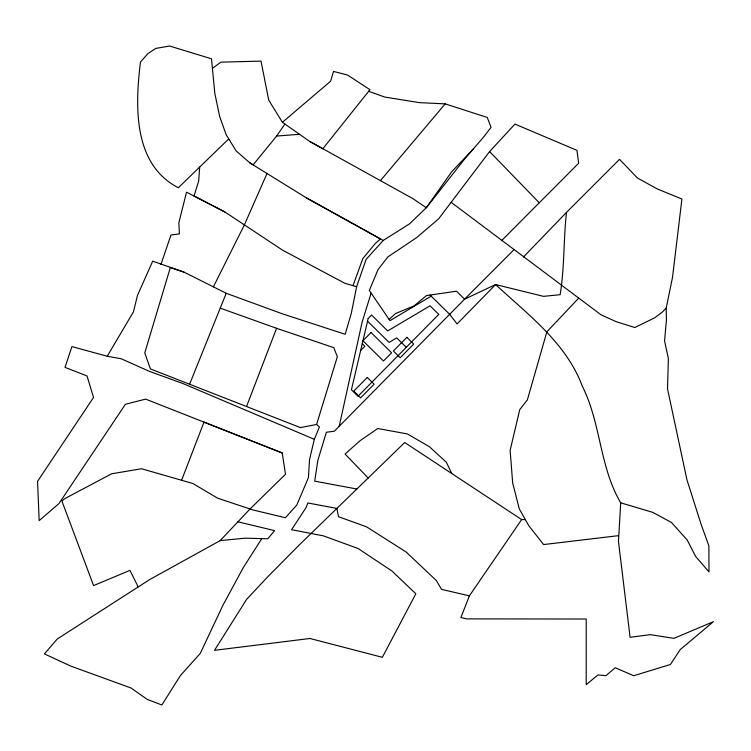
<?xml version="1.0" encoding="UTF-8"?>
<svg xmlns="http://www.w3.org/2000/svg" width="751" height="751" viewBox="0 0 751 751"><rect width="100%" height="100%" fill="white"/><g stroke="black" fill="none" stroke-linecap="round" stroke-linejoin="round"><path stroke-width="1.13" d="M525.306 519.551L521.645 519.57L469.394 595.853L460.907 617.538L466.765 618.89L586.212 619.021L586.212 684.668L597.993 674.914L605.935 675.703L615.21 667.733L633.741 675.722L670.436 664.475L680.19 649.624L713.45 621.659L673.938 638.359L650.206 634.642L630.098 637.308L618.467 541.471L620.72 502.823C599.514 467.075 600.978 423.038 582.26 386.098C566.235 342.944 528.094 314.753 495.604 284.545L464.587 299.18L334.317 431.224L326.366 432.247L317.851 460.382L314.688 481.147L356.866 489.014M199.682 167.069L198.668 181.085L194.021 195.936L224.981 212.045L282.611 250.186L344.803 283.258L356.612 286.722L351.28 313.449L345.169 334.279L282.169 313.749L226.22 293.275L183.901 272.078L152.706 261.16L137.471 295.443L133.462 311.806L107.243 356.246L71.927 346.587L64.999 367.361L87.06 375.998L93.537 397.439L37.55 481.353L39.165 520.621L58.925 503.611L125.408 404.291L145.638 399.11L282.245 452.984L285.493 474.275L250.027 509L220.137 540.626L149.505 579.669L57.264 638.979L44.422 653.914L70.96 666.175L131.049 688L147.243 699.406L161.869 704.982L180.418 675.553L200.282 653.389L222.681 605.757L243.042 568.019L261.77 538.617L267.788 538.767L274.613 530.628L237.917 521.804M620.72 502.823L652.76 512.36L671.441 522.461L687.193 539.978L695.642 556.453L708.972 571.858L708.869 545.827L700.899 523.71L686.949 479.795L667.517 388.868L668.381 358.462L664.569 340.982L666.419 320.029L666.221 308.023L672.511 277.382L681.917 199.024L657.125 188.876L637.355 177.94L619.528 159.343L566.489 212.392C563.428 239.766 564.621 267.422 560.143 294.692L543.499 296.354L495.604 284.545L457.087 323.925L449.652 314.322L430.079 295.049M339.199 426.268L362.142 322.057L371.125 293.106M352.989 285.662L362.846 258.56L375.387 243.408L380.485 238.931L306.295 197.813L249.83 162.845L236.124 150.895L226.117 134.607L219.658 116.518L214.814 93.368L211.491 58.794L169.557 46.018L155.795 48.43L147.919 53.584L140.456 62.07C135.152 105.684 132.739 164.112 178.316 187.769L227.882 139.733L228.783 139.667M183.901 272.078L170.327 267.581L144.765 352.895L150.435 368.919L300.4 427.601L316.593 424.484L319.419 426.981L314.34 439.316L309.581 459.302L308.389 477.739L296.776 505.076L285.399 517.739L252.627 509.863L217.612 498.166L192.932 483.531L141.564 468.755L111.608 473.787L64.633 498.702L61.911 501.039L93.584 585.583L129.961 570.375L138.184 586.953M316.593 424.484L337.349 356.706L333.744 347.638L276.575 328.3L220.24 308.145M160.949 264.474L170.984 234.969L179.423 233.918L178.832 222.822L186.539 192.172L224.981 212.045M356.612 286.722L366.122 259.367L383.245 240.451L409.52 223.845L426.333 207.727L464.371 159.343L483.757 136.842L491.041 127.36L487.268 117.447L445.193 103.873L419.405 102.634L384.765 97.057L368.657 91.322M181.592 480.264L203.99 422.128L282.245 452.984M246.516 406.582L276.575 328.3M189.487 384.521L226.22 293.275M267.103 173.303L244.244 225.187L213.387 286.854M249.83 162.845L253.153 164.854L276.621 136.053L284.92 124.056M501.584 240.649L578.645 163.22L576.946 150.369L514.961 124.093L489.586 151.561L438.631 218.832L416.617 237.635L387.873 256.898L378.025 269.628L369.323 290.477L389.966 320.649L431.205 296.166M380.438 180.634L445.193 103.873M578.627 298.213L546.878 331.792L527.352 399.945L519.758 409.614L510.126 450.337L512.67 482.931L519.27 508.859L528.742 525.644L543.64 544.569L618.43 535.66M473.299 148.989L451.623 171.838L426.333 207.727L412.59 198.461L309.741 141.451L282.395 122.291L268.717 100.118L261.029 61.103L220.907 62.164L212.402 68.35M523.438 257.02L566.489 212.392M666.221 308.023L662.204 312.191L654.684 317.804L634.858 327.511L616.28 321.719L600.997 314.782L451.144 202.319M360.649 350.548L364.845 346.295L362.245 343.733M513.825 249.82L464.587 299.18L456.505 291.219L426.54 295.556L414.064 305.901L395.542 313.533L389.102 319.372M469.394 595.853L441.522 589.375L436.434 580.626L406.131 551.994L366.61 526.864L338.494 516.707L336.88 508.427L307.872 502.973L305.929 507.789L291.595 529.699L323.315 535.838L358.143 548.53L392.022 571.079L415.829 593.788L382.353 657.313L309.956 638.481L214.504 650.319L246.61 599.382L267.534 576.993L300.165 544.081L404.705 442.517L521.645 519.57M282.395 122.291L330.637 81.192L333.519 71.42L347.582 75.053L369.961 89.688L322.864 148.726L309.741 141.451M220.137 540.626L245.079 538.167L261.77 538.617M276.621 136.053L299.555 134.307M107.243 356.246L121.183 358.753L149.571 371.416L182.981 383.554L314.34 439.316M306.295 197.813L383.245 240.451M406.3 347.309L396.725 337.884L389.102 342.409L367.549 321.175M489.586 151.561L539.265 202.789M368.187 478.002L345.056 454.055L360.02 440.724L377.772 428.511L407.436 433.956L429.384 446.714L446.347 462.231L451.745 473.515M368.178 318.48L351.43 389.778L358.002 396.256L438.762 314.406L430.041 305.807L387.694 330.938L371.576 315.035L368.178 318.48M371.05 332.533L362.949 340.747L383.479 361.015L391.59 352.801L371.05 332.533M367.277 377.443L353.768 391.13L360.611 397.88L374.12 384.193L367.277 377.443M406.864 337.312L393.355 351.008L400.199 357.758L413.707 344.071L406.864 337.312"/></g></svg>
